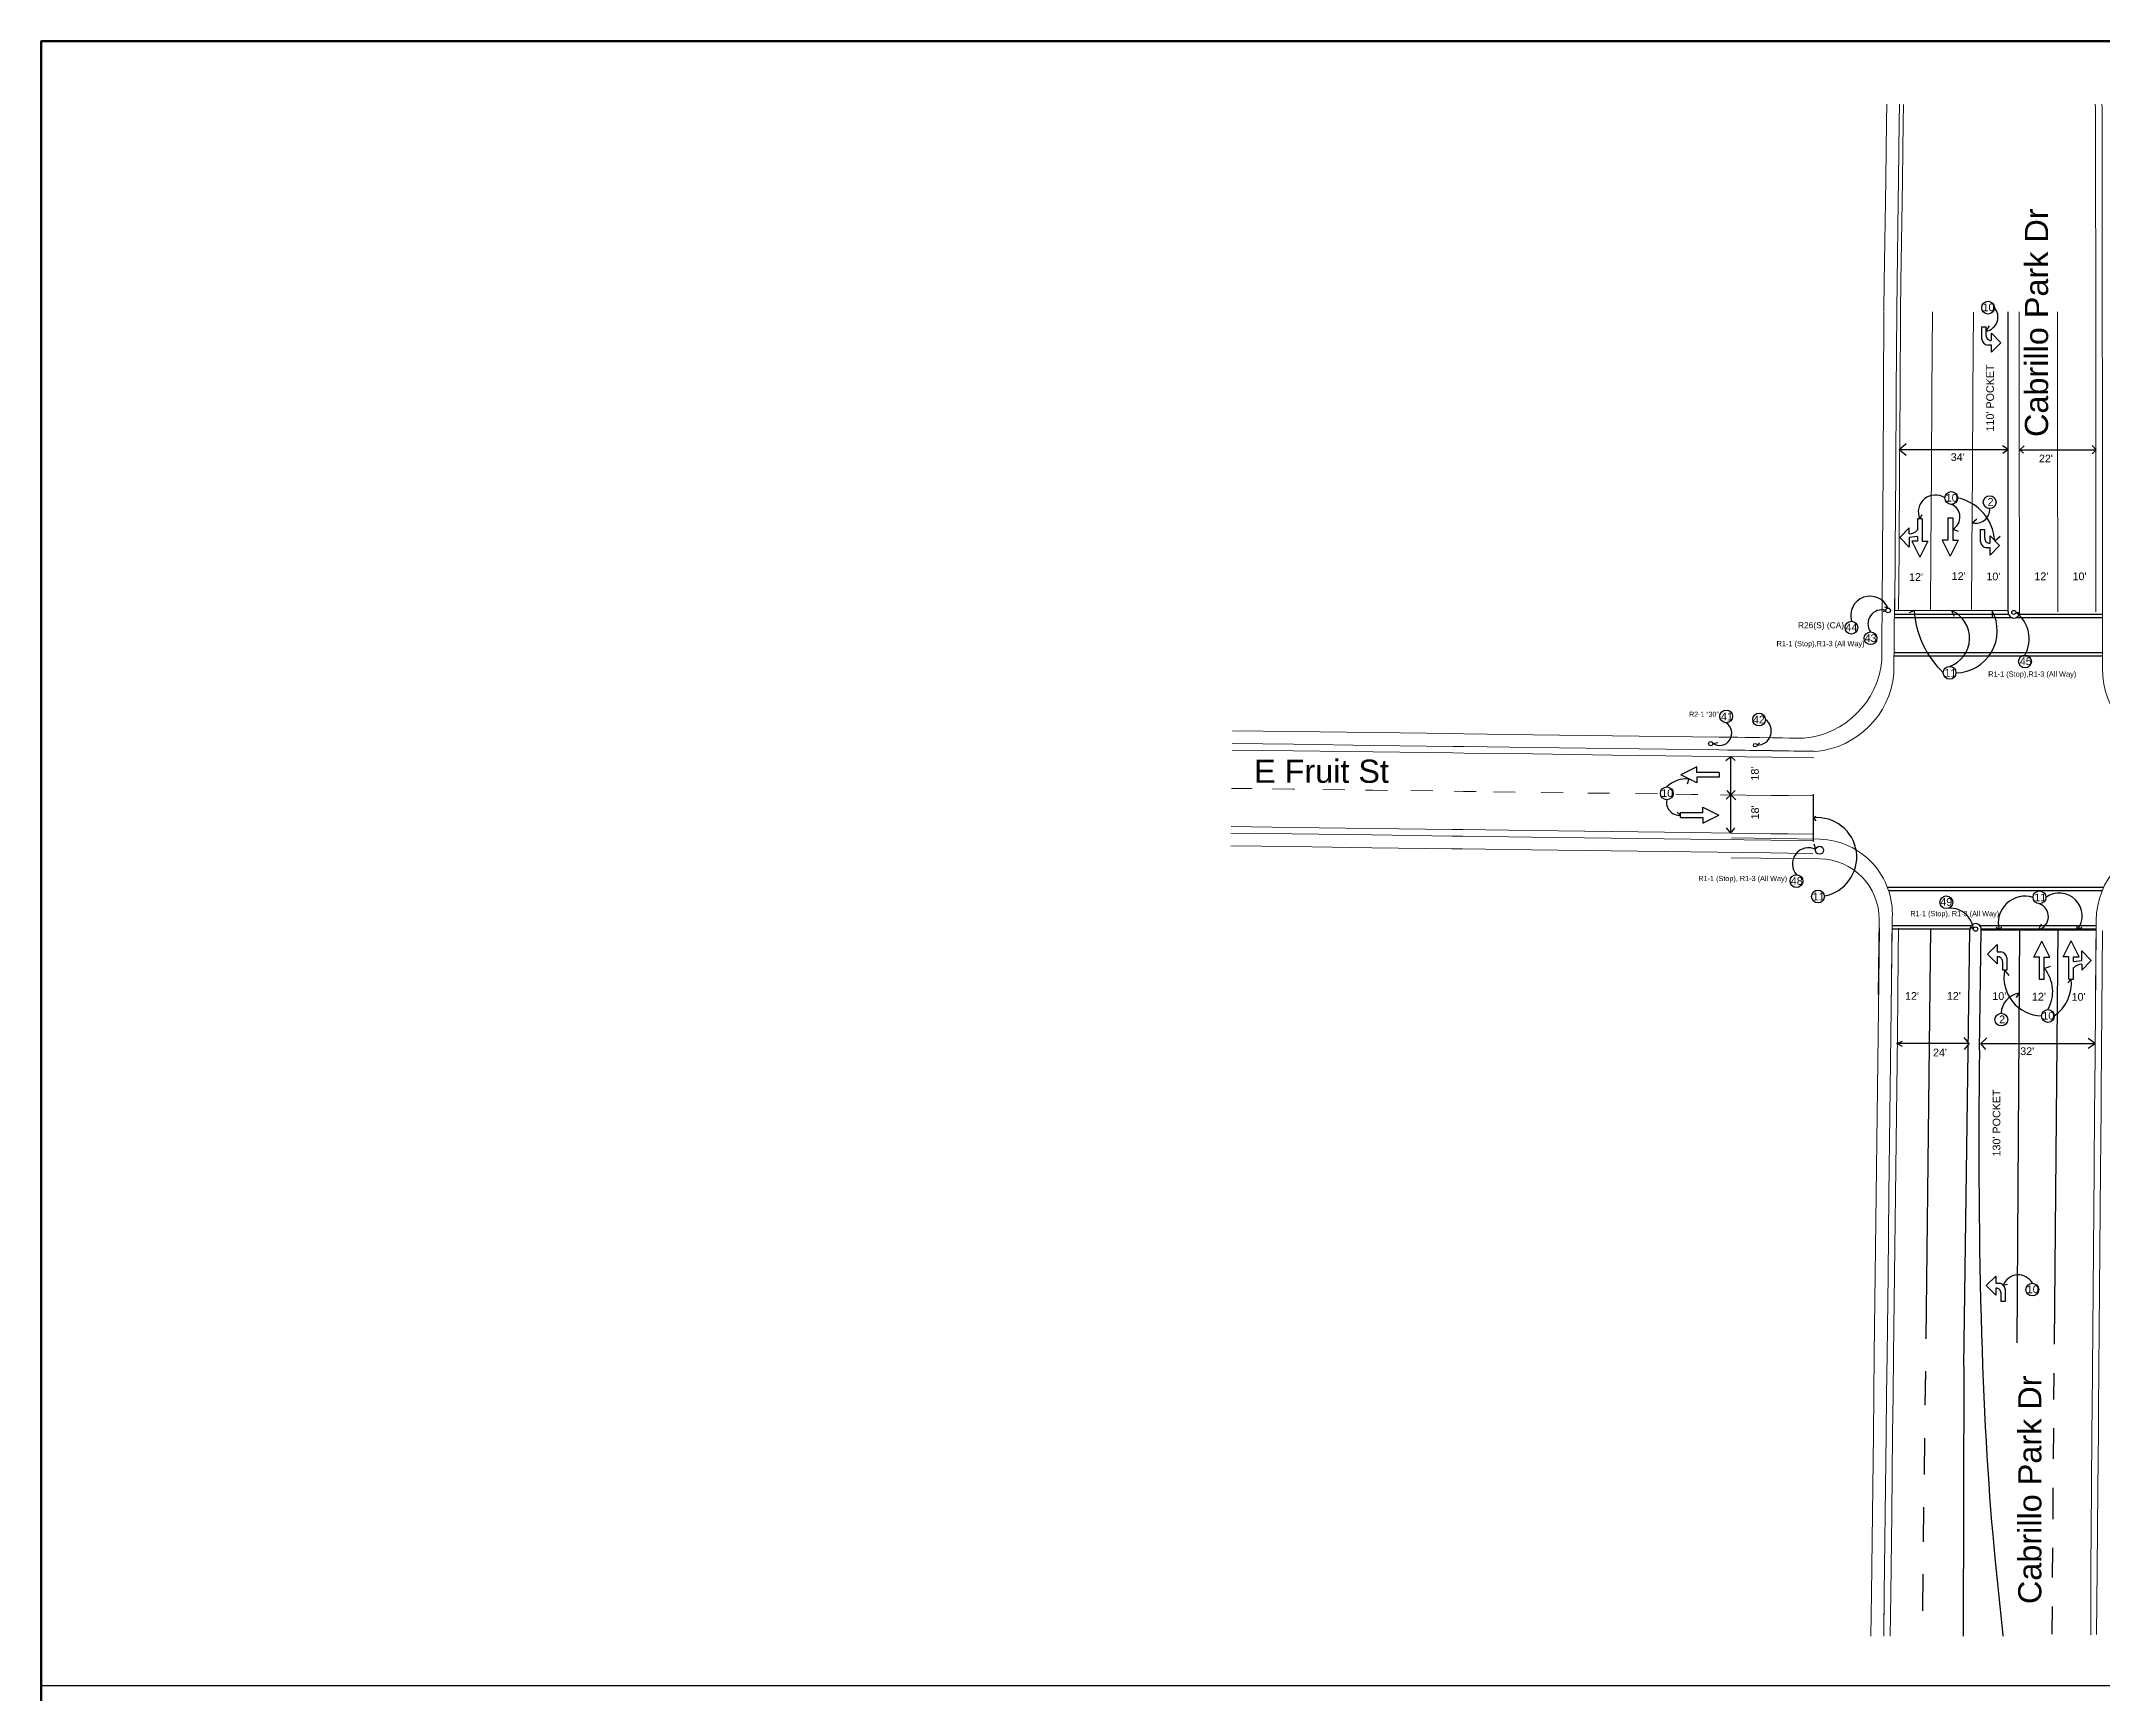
# Paper-space layout 'Layout1' of a CAD drawing. Header units: inches. Extents: x 0 to 35.9, y 0 to 23.6.
# Drawn here: x 0.02 to 18.11, y 9.11 to 23.61 of the extents above; entities that cross this region are included whole.
import ezdxf

# ---------------------------------------------------------------- set-up
doc = ezdxf.new("R2010")
doc.units = ezdxf.units.IN
doc.header["$MEASUREMENT"] = 0
doc.layers.get('0').update_dxf_attribs({"lineweight": 30})
for name, color, linetype in [('BLOCK TEXT', 7, 'Continuous'), ('C-ROAD', 7, 'Continuous'), ('C-SIDEWALK-CURB', 92, 'Continuous'), ('SIDEWALK IN INTERSECTION', 50, 'Continuous'), ('STREET SIGNS', 7, 'Continuous')]:
    doc.layers.add(name, color=color, linetype=linetype)
doc.styles.get("Standard").update_dxf_attribs({"font": 'arial.ttf'})

# ---------------------------------------------------------------- blocks, each defined once
blk = doc.blocks.new('TITLEBLOCK ARCHD24X36')
blk.add_line((35.909, 9.514), (0.031, 9.514))
at = {"ltscale": 0.125}
blk.add_lwpolyline([(0.031, 23.944), (35.909, 23.944), (35.909, 9.514), (0.031, 9.514)], close=True, dxfattribs=at)
at = {"layer": 'BLOCK TEXT', "linetype": 'ByBlock', "lineweight": 100}
blk.add_lwpolyline([(0.031, 2.691), (0.031, 23.944), (35.909, 23.944), (35.909, 2.691)], close=True, dxfattribs=at)

psp = doc.layouts.get("Layout1")

# ---------------------------------------------------------------- linework, layer by layer
at = {"color": 7}
for p, q in [((17.091, 21.065), (17.119, 21.11)), ((16.508, 19.417), (16.529, 19.454)), ((16.797, 19.328), (16.845, 19.31)), ((17.167, 19.226), (17.214, 19.266)), ((16.23, 18.634), (16.201, 18.644)), ((14.691, 17.446), (14.735, 17.454)), ((15.08, 17.432), (15.1, 17.453)), ((14.481, 17.136), (14.466, 17.091)), ((14.408, 16.819), (14.38, 16.844)), ((17.253, 15.458), (17.29, 15.411)), ((17.601, 15.473), (17.655, 15.492)), ((17.837, 15.38), (17.807, 15.346)), ((17.241, 12.693), (17.278, 12.702))]:
    psp.add_line(p, q, dxfattribs=at)
for centre, radius in [((14.673, 17.445), 0.018), ((15.064, 17.432), 0.0156)]:
    psp.add_circle(centre, radius, dxfattribs=at)
for centre, radius, start, end in [((17.07, 21.188), 0.125, 279.4127, 41.689), ((16.645, 19.477), 0.15, 55.834, 203.6991), ((16.742, 19.433), 0.119, 297.5968, 68.7603), ((16.758, 19.2), 0.409, 3.6574, 78.358), ((16.072, 18.568), 0.171, 22.8046, 196.5), ((14.75, 17.537), 0.108, 237.0994, 57.0994), ((15.08, 17.557), 0.125, 270.0323, 53.2528), ((14.461, 16.892), 0.245, 85.3912, 134.9105), ((14.396, 16.929), 0.111, 167.2098, 276.1499), ((17.586, 15.395), 0.339, 169.3191, 268.4523), ((17.358, 15.27), 0.317, 330.2075, 39.929), ((17.484, 15.346), 0.355, 305.2326, 5.4425), ((17.373, 12.642), 0.142, 29.4274, 158.7056)]:
    psp.add_arc(centre, radius, start, end, dxfattribs=at)
at = {"layer": 'C-ROAD', "color": 7, "linetype": 'Continuous', "lineweight": 0, "elevation": -0.021, "flags": 128}
for points in [[(16.179, 18.833), (16.175, 18.177, -0.359934), (15.492, 17.493), (14.718, 17.504)], [(19.495, 17.375), (18.756, 17.375, -0.383996), (18.113, 18.105), (18.112, 18.924)], [(16.285, 18.717), (16.281, 18.06, -0.359934), (15.597, 17.377), (14.824, 17.387)], [(14.855, 16.618), (15.633, 16.607, -0.419018), (16.267, 15.916), (16.257, 15.111)], [(18.051, 15.252), (18.056, 15.895, -0.371801), (18.673, 16.589), (19.487, 16.589)], [(14.853, 16.444), (15.631, 16.434, -0.413843), (16.151, 15.901), (16.143, 15.243)]]:
    psp.add_lwpolyline(points, format="xyb", dxfattribs=at)
at = {"layer": 'C-SIDEWALK-CURB', "color": 7}
for p, q in [((17.285, 18.602, -0.046), (17.285, 21.234, -0.046)), ((16.326, 20.027, 3.893), (16.389, 20.079, -0.046)), ((16.326, 20.027, 3.893), (17.285, 20.027, 3.893)), ((16.326, 20.027, 3.893), (16.39, 19.976, -0.046)), ((17.285, 20.027, 3.893), (17.233, 20.058, -0.046)), ((17.285, 20.027, 3.893), (17.238, 19.99, -0.046)), ((17.385, 20.023, 3.939), (17.425, 20.058, 3.973)), ((17.385, 20.023, 3.939), (18.057, 20.023, 3.939)), ((17.385, 20.023, 3.939), (17.42, 19.994, -0.15)), ((18.057, 20.023, 3.939), (18.02, 20.062, 1.97)), ((18.057, 20.023, 3.939), (18.022, 19.988, 1.97)), ((16.968, 19.384), (17.01, 19.419)), ((16.21, 18.614), (16.186, 18.603)), ((17.286, 18.61, 4.27), (16.29, 18.614, 4.289)), ((16.459, 18.614), (16.416, 18.592)), ((16.788, 18.612, 4.279), (16.809, 18.563)), ((17.143, 18.61), (17.143, 18.547)), ((17.352, 18.597), (17.374, 18.597)), ((14.807, 17.296), (14.851, 17.332, 4.248)), ((14.851, 16.997, 4.248), (14.851, 17.332, 4.248)), ((14.851, 17.332, 4.248), (14.889, 17.296)), ((14.851, 16.997, 4.248), (14.817, 17.035)), ((14.851, 16.997, 4.248), (14.888, 17.034)), ((14.851, 16.997, 4.248), (14.81, 16.957, 8.895)), ((14.851, 16.66, 4.248), (14.851, 16.997, 4.248)), ((14.851, 16.997, 4.248), (14.895, 16.953, -2.884)), ((15.574, 16.586), (15.574, 17.002)), ((14.851, 16.66, 4.248), (14.812, 16.706)), ((14.851, 16.66, 4.248), (14.886, 16.706)), ((15.574, 16.794), (15.597, 16.81)), ((15.574, 16.794), (15.597, 16.768)), ((15.595, 16.517), (15.581, 16.562)), ((16.603, 15.822, 4.238), (16.56, 12.224, 4.223)), ((16.896, 11.982, 8.266), (16.949, 15.813, 8.27)), ((16.979, 15.818), (16.956, 15.833)), ((17.032, 14.755, 8.29), (17.047, 15.813, 8.291)), ((17.047, 15.813, 4.248), (18.055, 15.813, 4.248)), ((17.204, 15.813), (17.179, 15.833)), ((17.204, 15.813), (17.228, 15.839)), ((17.383, 15.813, 4.254), (17.36, 12.189, 4.22)), ((17.551, 15.813), (17.578, 15.864)), ((17.719, 15.813, 4.243), (17.687, 12.189, 4.22)), ((17.894, 15.813), (17.886, 15.853)), ((17.894, 15.813), (17.933, 15.836)), ((17.377, 15.255), (17.353, 15.219)), ((16.943, 14.813), (16.898, 14.866, -3.934)), ((17.043, 14.813), (17.097, 14.864, 4.696)), ((18.048, 14.813), (17.985, 14.858)), ((16.308, 14.813), (16.357, 14.835, -3.934)), ((16.943, 14.813), (16.308, 14.813)), ((16.357, 14.787, -3.934), (16.308, 14.813)), ((16.943, 14.813), (16.899, 14.763, -3.934)), ((17.043, 14.813), (18.048, 14.813)), ((17.087, 14.763, 4.696), (17.043, 14.813)), ((17.986, 14.774), (18.048, 14.813)), ((17.687, 12.189, 4.22), (17.687, 12.175, 4.22)), ((16.896, 11.982, 8.266), (16.89, 9.614, 4.702)), ((16.557, 11.938, 4.221), (16.553, 11.64, 4.216)), ((17.685, 11.921, 4.213), (17.683, 11.691, 4.206)), ((17.681, 11.438, 4.199), (17.679, 11.169, 4.191)), ((16.55, 11.353, 4.211), (16.546, 11.034, 4.206)), ((17.677, 10.915, 4.184), (17.675, 10.642, 4.176)), ((16.542, 10.747, 4.201), (16.539, 10.443, 4.195)), ((17.673, 10.389, 4.169), (17.671, 10.128, 4.162)), ((16.535, 10.157, 4.191), (16.532, 9.838, 4.185)), ((17.168, 10.301, 6.089), (17.238, 9.622, 5.202)), ((17.669, 9.874, 4.154), (17.667, 9.632, 4.147))]:
    psp.add_line(p, q, dxfattribs=at)
at = {"layer": 'C-SIDEWALK-CURB', "color": 7, "linetype": 'Continuous', "lineweight": 0}
for p, q in [((10.468, 17.053, 4.247), (10.649, 17.051, 4.248)), ((11.268, 17.043, 4.25), (11.461, 17.04, 4.251)), ((12.042, 17.033, 4.253), (12.235, 17.03, 4.254)), ((12.766, 17.023, 4.255), (12.958, 17.021, 4.255)), ((13.185, 17.018, 4.255), (13.378, 17.015, 4.255)), ((13.594, 17.012, 4.255), (13.786, 17.01, 4.255)), ((14.013, 17.007, 4.255), (14.206, 17.004, 4.255))]:
    psp.add_line(p, q, dxfattribs=at)
at = {"layer": 'C-SIDEWALK-CURB', "color": 7, "linetype": 'Continuous', "lineweight": 0, "extrusion": (-0.999903, 0.013926, 6.52905e-11), "elevation": -15.896, "flags": 128}
psp.add_lwpolyline([(-23.279, 4.314), (-23.125, 4.313), (-22.621, 4.31), (-22.425, 4.307), (-21.725, 4.296), (-21.465, 4.293)], dxfattribs=at)
at = {"layer": 'C-SIDEWALK-CURB', "color": 7, "linetype": 'Continuous', "lineweight": 0, "extrusion": (-0.999903, 0.013926, 6.65599e-11), "elevation": -16.008, "flags": 128}
psp.add_lwpolyline([(-23.281, 4.314), (-23.125, 4.313), (-22.621, 4.31), (-22.425, 4.307), (-21.725, 4.296), (-21.465, 4.293)], dxfattribs=at)
at = {"layer": 'C-SIDEWALK-CURB', "color": 7, "linetype": 'Continuous', "lineweight": 0, "extrusion": (-0.999903, 0.013926, 6.62427e-11), "elevation": -16.042, "flags": 128}
psp.add_lwpolyline([(-23.278, 4.314), (-23.122, 4.313), (-22.618, 4.31), (-22.422, 4.307), (-21.722, 4.297), (-21.462, 4.293)], dxfattribs=at)
at = {"layer": 'C-SIDEWALK-CURB', "color": 7, "linetype": 'Continuous', "lineweight": 0, "extrusion": (-0.006968, -0.001478, 0.999975), "flags": 128}
for points, elevation in [([(16.223, 21.244), (16.219, 20.544), (16.215, 19.844), (16.21, 19.144), (16.207, 18.621)], 4.148), ([(16.335, 21.243), (16.331, 20.543), (16.327, 19.843), (16.322, 19.143), (16.319, 18.62)], 4.147), ([(16.368, 21.242), (16.364, 20.542), (16.36, 19.842), (16.356, 19.142), (16.352, 18.62)], 4.129), ([(17.008, 21.238), (17.004, 20.538), (17, 19.838), (16.995, 19.138), (16.992, 18.616)], 4.124)]:
    psp.add_lwpolyline(points, dxfattribs=dict(at, elevation=elevation))
at = {"layer": 'C-SIDEWALK-CURB', "color": 7, "linetype": 'Continuous', "lineweight": 0, "extrusion": (-0.007034, -0.001478, 0.999974), "elevation": 4.093, "flags": 128}
psp.add_lwpolyline([(16.648, 21.24), (16.644, 20.54), (16.64, 19.84), (16.636, 19.14), (16.632, 18.618)], dxfattribs=at)
at = {"layer": 'C-SIDEWALK-CURB', "color": 7, "linetype": 'Continuous', "lineweight": 0, "flags": 128}
for points, elevation in [([(17.383, 18.602), (17.383, 19.082), (17.382, 19.782), (17.382, 20.482), (17.381, 21.182), (17.381, 21.234)], -0.046), ([(17.719, 18.602), (17.719, 19.082), (17.718, 19.782), (17.718, 20.482), (17.717, 21.182), (17.717, 21.234)], -0.04), ([(17.719, 18.602), (17.719, 19.082), (17.718, 19.782), (17.718, 20.482), (17.717, 21.182), (17.717, 21.234)], -0.04), ([(14.367, 17.002), (14.505, 17), (14.56, 17)], 4.255), ([(14.759, 16.997), (15.205, 16.991), (15.357, 16.989), (15.575, 16.986)], 4.255)]:
    psp.add_lwpolyline(points, dxfattribs=dict(at, elevation=elevation))
at = {"layer": 'C-SIDEWALK-CURB', "color": 7, "linetype": 'Continuous', "lineweight": 0, "extrusion": (-0.01318, -0.999913, 3.04025e-09), "elevation": -17.695, "flags": 128}
psp.add_lwpolyline([(10.242, 4.278), (10.78, 4.28), (11.48, 4.282), (12.18, 4.285), (12.277, 4.285), (12.88, 4.285), (13.58, 4.285), (14.28, 4.285), (14.98, 4.285), (15.132, 4.285), (15.256, 4.285)], dxfattribs=at)
at = {"layer": 'C-SIDEWALK-CURB', "color": 7, "linetype": 'Continuous', "lineweight": 0, "extrusion": (-0.01318, -0.999913, 2.60365e-09), "flags": 128}
for points, elevation in [([(10.242, 4.241), (10.78, 4.243), (11.48, 4.245), (12.18, 4.248), (12.277, 4.248), (12.88, 4.248), (13.58, 4.248), (14.28, 4.248), (14.98, 4.248), (15.132, 4.248), (15.35, 4.248)], -17.526), ([(10.242, 4.259), (10.78, 4.261), (11.48, 4.264), (12.18, 4.267), (12.277, 4.267), (12.88, 4.267), (13.58, 4.267), (14.28, 4.267), (14.98, 4.267), (15.132, 4.267), (15.35, 4.267)], -17.526), ([(10.242, 4.278), (10.78, 4.28), (11.48, 4.282), (12.18, 4.285), (12.277, 4.285), (12.88, 4.285), (13.58, 4.285), (14.28, 4.285), (14.98, 4.285), (15.132, 4.285), (15.35, 4.285)], -17.583), ([(10.242, 4.241), (10.78, 4.243), (11.48, 4.245), (12.18, 4.248), (12.277, 4.248), (12.88, 4.248), (13.58, 4.248), (14.28, 4.248), (14.98, 4.248), (15.132, 4.248), (15.35, 4.248)], -16.854), ([(10.242, 4.278), (10.78, 4.28), (11.48, 4.282), (12.18, 4.285), (12.277, 4.285), (12.88, 4.285), (13.58, 4.285), (14.28, 4.285), (14.98, 4.285), (15.132, 4.285), (15.35, 4.285)], -16.685)]:
    psp.add_lwpolyline(points, dxfattribs=dict(at, elevation=elevation))
at = {"layer": 'C-SIDEWALK-CURB', "color": 7, "linetype": 'Continuous', "lineweight": 0, "extrusion": (-0.003678, 0.000125101, 0.999993), "elevation": 4.211, "flags": 128}
psp.add_lwpolyline([(10.843, 17.048), (11.021, 17.046), (11.036, 17.046)], dxfattribs=at)
at = {"layer": 'C-SIDEWALK-CURB', "color": 7, "linetype": 'Continuous', "lineweight": 0, "extrusion": (-0.003679, 7.7984e-05, 0.999993), "elevation": 4.21, "flags": 128}
psp.add_lwpolyline([(11.659, 17.038), (11.721, 17.037), (11.852, 17.035)], dxfattribs=at)
at = {"layer": 'C-SIDEWALK-CURB', "color": 7, "linetype": 'Continuous', "lineweight": 0, "extrusion": (-0.01318, -0.999913, 5.08348e-08), "elevation": -17.19, "flags": 128}
psp.add_lwpolyline([(12.196, 4.255), (12.277, 4.255), (12.389, 4.255)], dxfattribs=at)
at = {"layer": 'C-SIDEWALK-CURB', "color": 7, "linetype": 'Continuous', "lineweight": 0, "extrusion": (0.013163, 0.999904, 0.004402), "elevation": 16.815, "flags": 128}
psp.add_lwpolyline([(-10.242, 4.204), (-10.78, 4.206), (-11.48, 4.208), (-12.18, 4.211), (-12.277, 4.211), (-12.88, 4.211), (-13.58, 4.211), (-14.28, 4.211), (-14.98, 4.211), (-15.132, 4.211), (-15.354, 4.211)], dxfattribs=at)
at = {"layer": 'C-SIDEWALK-CURB', "color": 7, "linetype": 'Continuous', "lineweight": 0, "extrusion": (0.013166, 0.999906, 0.003792), "elevation": 16.87, "flags": 128}
psp.add_lwpolyline([(-10.242, 4.195), (-10.78, 4.197), (-11.48, 4.2), (-12.18, 4.203), (-12.277, 4.203), (-12.88, 4.203), (-13.58, 4.203), (-14.28, 4.203), (-14.98, 4.203), (-15.132, 4.203), (-15.353, 4.203)], dxfattribs=at)
at = {"layer": 'C-SIDEWALK-CURB', "color": 7, "linetype": 'Continuous', "lineweight": 0, "extrusion": (0.999929, -0.011916, 2.57504e-11), "elevation": 15.964, "flags": 128}
psp.add_lwpolyline([(16.02, 4.268), (15.779, 4.267), (15.079, 4.264), (14.379, 4.262), (13.679, 4.259), (12.979, 4.256), (12.279, 4.253), (11.922, 4.252), (11.579, 4.245), (10.879, 4.233), (10.179, 4.22), (9.804, 4.214), (9.804, 4.214), (9.804, 4.214), (9.804, 4.214), (9.804, 4.214), (9.804, 4.214), (9.804, 4.214), (9.804, 4.214)], dxfattribs=at)
at = {"layer": 'C-SIDEWALK-CURB', "color": 7, "linetype": 'Continuous', "lineweight": 0, "extrusion": (0.999929, -0.011916, 2.57623e-11), "elevation": 16.076, "flags": 128}
psp.add_lwpolyline([(16.02, 4.268), (15.779, 4.267), (15.079, 4.264), (14.379, 4.262), (13.679, 4.259), (12.979, 4.256), (12.279, 4.253), (11.922, 4.252), (11.579, 4.245), (10.879, 4.233), (10.179, 4.22), (9.806, 4.211), (10.004, 4.217), (9.829, 4.214), (9.829, 4.214), (9.829, 4.214), (9.829, 4.214), (9.829, 4.214), (9.829, 4.214)], dxfattribs=at)
at = {"layer": 'C-SIDEWALK-CURB', "color": 7, "linetype": 'Continuous', "lineweight": 0, "extrusion": (0.999929, -0.011916, 2.57295e-11), "elevation": 16.133, "flags": 128}
psp.add_lwpolyline([(16.02, 4.25), (15.779, 4.249), (15.079, 4.246), (14.379, 4.243), (13.679, 4.24), (12.979, 4.237), (12.279, 4.235), (11.922, 4.233), (11.579, 4.227), (10.879, 4.214), (10.179, 4.202), (9.807, 0), (9.807, 0), (9.829, 4.195), (9.829, 4.195), (9.829, 4.195), (9.829, 4.195), (9.829, 4.195), (9.829, 4.195)], dxfattribs=at)
at = {"layer": 'C-SIDEWALK-CURB', "color": 7, "linetype": 'Continuous', "lineweight": 0, "extrusion": (-0.999965, 0.008415, 2.16065e-10), "flags": 128}
for points, elevation in [([(-9.777, 31164119.806), (-9.777, 31164119.806), (-10.356, 4.196), (-11.056, 4.2), (-11.568, 4.203), (-11.756, 4.205), (-12.456, 4.213), (-13.156, 4.221), (-13.856, 4.229), (-14.393, 4.235), (-14.556, 4.237), (-15.256, 4.246), (-15.956, 4.255)], -17.922), ([(-9.78, 0), (-9.78, 0), (-10.356, 4.215), (-11.056, 4.219), (-11.568, 4.221), (-11.756, 4.223), (-12.456, 4.231), (-13.156, 4.239), (-13.856, 4.247), (-14.393, 4.253), (-14.556, 4.255), (-15.256, 4.264), (-15.956, 4.273)], -17.979)]:
    psp.add_lwpolyline(points, dxfattribs=dict(at, elevation=elevation))
at = {"layer": 'C-SIDEWALK-CURB', "color": 7, "linetype": 'Continuous', "lineweight": 0}
for points in [[(18.055, 18.602, -0.046), (18.055, 19.082, -0.046), (18.054, 19.782, -0.046), (18.054, 20.482, -0.046), (18.053, 21.182, -0.046), (18.053, 21.882, -0.046), (18.052, 22.049, 4.258), (18.052, 22.582, 4.263), (18.052, 23.024, 4.267), (18.048, 23.055, 4.267)], [(18.055, 18.602, -0.028), (18.055, 19.082, -0.028), (18.054, 19.782, -0.028), (18.054, 20.482, -0.028), (18.053, 21.182, -0.028), (18.053, 21.882, -0.028), (18.052, 22.049, 4.277), (18.052, 22.582, 4.282), (18.052, 23.024, 4.286), (18.048, 23.055, 4.286)], [(18.112, 18.602, -0.009), (18.112, 19.082, -0.009), (18.111, 19.782, -0.009), (18.111, 20.482, -0.009), (18.11, 21.182, -0.009), (18.11, 21.882, -0.009), (18.11, 22.049, 4.296), (18.109, 22.582, 4.3), (18.109, 23.028, 4.304), (18.106, 23.055, 4.305)]]:
    psp.add_polyline3d(points, dxfattribs=at)
at = {"layer": 'C-SIDEWALK-CURB', "color": 7}
for centre, radius in [((17.108, 21.271), 0.056), ((16.785, 19.601), 0.056), ((17.122, 19.564), 0.056), ((15.908, 18.463), 0.056), ((16.23, 18.614), 0.0201), ((17.334, 18.597, -0.046), 0.0179), ((16.076, 18.37), 0.056), ((16.77, 18.067), 0.056), ((17.432, 18.166), 0.056), ((14.809, 17.684), 0.056), ((15.098, 17.657), 0.056), ((14.288, 17.009), 0.056), ((15.629, 16.51), 0.0348), ((15.426, 16.239), 0.056), ((15.615, 16.104), 0.056), ((16.741, 16.054, -8.27), 0.056), ((17.559, 16.097), 0.056), ((16.998, 15.818, 8.27), 0.0187), ((17.224, 15.024), 0.056), ((17.633, 15.056), 0.056), ((17.496, 12.655), 0.056)]:
    psp.add_circle(centre, radius, dxfattribs=at)
for centre, radius, start, end in [((17.002, 19.499), 0.12, 253.6176, 4.3531), ((16.175, 18.497), 0.122, 73.3902, 215.8653), ((17.283, 18.665), 0.825, 183.561, 226.4691), ((16.682, 18.371), 0.263, 289.6554, 66.1987), ((16.821, 18.434), 0.367, 270.8278, 28.6736), ((17.334, 18.597, -0.046), 0.0493, 174.0758, 5.7274), ((17.181, 18.365), 0.288, 330.429, 53.6925), ((15.609, 16.45), 0.346, 280.0514, 95.8851), ((15.532, 16.39), 0.142, 63.3719, 222.1603), ((17.433, 15.871), 0.236, 72.6913, 194.2778), ((17.733, 15.934), 0.201, 322.9292, 125.9421), ((16.775, 15.795, -16.54), 0.206, 6.4068, 99.5591), ((17.517, 15.928), 0.12, 286.744, 69.2488), ((16.998, 15.818, 8.27), 0.0493, 354.0758, 185.7274), ((17.406, 15.074), 0.183, 99.1562, 178.1541)]:
    psp.add_arc(centre, radius, start, end, dxfattribs=at)
at = {"layer": 'C-SIDEWALK-CURB', "color": 7, "extrusion": (0.995886, -0.013888, 0.08954)}
psp.add_arc((14.996, 1.15, 17.5), 5.6, 90.0565, 142.7415, dxfattribs=at)
at = {"layer": 'C-SIDEWALK-CURB', "color": 7, "extrusion": (0.997533, 0.013203, 0.068948)}
psp.add_arc((7.168, 5.692, 17.682), 2.8, 322.341, 322.6181, dxfattribs=at)
at = {"layer": 'C-SIDEWALK-CURB', "color": 7}
psp.add_point((14.851, 16.997, 4.248), dxfattribs=at)
at = {"layer": 'SIDEWALK IN INTERSECTION', "color": 7}
for p, q in [((17.288, 18.578, 8.27), (16.284, 18.578, 8.27)), ((17.318, 18.55, 8.27), (16.284, 18.55, 8.27)), ((18.112, 18.55, 8.27), (17.35, 18.55, 8.27)), ((18.112, 18.578, 8.27), (17.375, 18.578, 8.27)), ((18.112, 18.242, 8.27), (16.282, 18.242, 8.27)), ((18.112, 18.214, 8.27), (16.282, 18.214, 8.27)), ((18.121, 16.182, 8.27), (16.225, 16.182, 8.27)), ((18.109, 16.154, 8.27), (16.235, 16.154, 8.27)), ((16.957, 15.846, 8.27), (16.266, 15.846, 8.27)), ((16.949, 15.818, 8.27), (16.266, 15.818, 8.27)), ((18.056, 15.846, 8.27), (17.039, 15.846, 8.27)), ((18.055, 15.818, 8.27), (17.047, 15.818, 8.27))]:
    psp.add_line(p, q, dxfattribs=at)
at = {"layer": 'STREET SIGNS', "color": 7}
for p, q in [((17.053, 21.103), (17.091, 21.103)), ((17.053, 20.993), (17.053, 21.103)), ((17.091, 21.027), (17.091, 21.103)), ((17.221, 20.963), (17.137, 21.047)), ((17.137, 20.984), (17.137, 21.047)), ((17.137, 20.942), (17.105, 20.942)), ((17.137, 20.984), (17.136, 20.984)), ((17.137, 20.879), (17.221, 20.963)), ((17.137, 20.879), (17.137, 20.942)), ((16.529, 19.417), (16.487, 19.417)), ((16.487, 19.417), (16.487, 19.317)), ((16.487, 19.417), (16.487, 19.317)), ((16.529, 19.417), (16.529, 19.221)), ((16.755, 19.426), (16.755, 19.23)), ((16.755, 19.426), (16.797, 19.426)), ((16.797, 19.426), (16.797, 19.23)), ((16.332, 19.254), (16.416, 19.338)), ((16.416, 19.17), (16.332, 19.254)), ((16.416, 19.286), (16.416, 19.338)), ((16.487, 19.263), (16.416, 19.254)), ((16.416, 19.254), (16.416, 19.17)), ((16.487, 19.221), (16.438, 19.221)), ((16.438, 19.221), (16.508, 19.081)), ((16.487, 19.263), (16.487, 19.221)), ((16.578, 19.221), (16.508, 19.081)), ((16.529, 19.221), (16.578, 19.221)), ((16.755, 19.23), (16.706, 19.23)), ((16.706, 19.23), (16.776, 19.09)), ((16.846, 19.23), (16.776, 19.09)), ((16.797, 19.23), (16.846, 19.23)), ((17.041, 19.324), (17.078, 19.324)), ((17.041, 19.215), (17.041, 19.324)), ((17.078, 19.248), (17.078, 19.324)), ((17.125, 19.205), (17.124, 19.205)), ((17.209, 19.184), (17.125, 19.268)), ((17.125, 19.205), (17.125, 19.268)), ((17.125, 19.1), (17.209, 19.184)), ((17.125, 19.163), (17.092, 19.163)), ((17.125, 19.1), (17.125, 19.163)), ((14.551, 17.241), (14.411, 17.171)), ((14.551, 17.192), (14.551, 17.241)), ((14.747, 17.192), (14.551, 17.192)), ((14.747, 17.192), (14.747, 17.15)), ((14.551, 17.101), (14.411, 17.171)), ((14.551, 17.15), (14.551, 17.101)), ((14.747, 17.15), (14.551, 17.15)), ((14.408, 16.798), (14.408, 16.84)), ((14.408, 16.84), (14.604, 16.84)), ((14.604, 16.84), (14.604, 16.889)), ((14.604, 16.889), (14.744, 16.819)), ((14.408, 16.798), (14.604, 16.798)), ((14.604, 16.749), (14.744, 16.819)), ((14.604, 16.798), (14.604, 16.749)), ((17.188, 15.682), (17.104, 15.598)), ((17.104, 15.598), (17.188, 15.514)), ((17.188, 15.682), (17.188, 15.619)), ((17.188, 15.619), (17.22, 15.619)), ((17.188, 15.577), (17.188, 15.514)), ((17.188, 15.577), (17.189, 15.577)), ((17.272, 15.567), (17.272, 15.458)), ((17.51, 15.571), (17.58, 15.711)), ((17.559, 15.571), (17.51, 15.571)), ((17.559, 15.375), (17.559, 15.571)), ((17.65, 15.571), (17.58, 15.711)), ((17.601, 15.571), (17.65, 15.571)), ((17.601, 15.375), (17.601, 15.571)), ((17.767, 15.576), (17.837, 15.716)), ((17.816, 15.576), (17.767, 15.576)), ((17.816, 15.38), (17.816, 15.576)), ((17.907, 15.576), (17.837, 15.716)), ((17.858, 15.576), (17.907, 15.576)), ((17.858, 15.534), (17.858, 15.576)), ((17.93, 15.542), (17.93, 15.626)), ((17.93, 15.626), (18.014, 15.542)), ((17.235, 15.533), (17.235, 15.458)), ((17.272, 15.458), (17.235, 15.458)), ((17.858, 15.534), (17.93, 15.542)), ((17.858, 15.38), (17.858, 15.48)), ((17.858, 15.38), (17.858, 15.48)), ((18.014, 15.542), (17.93, 15.458)), ((17.93, 15.511), (17.93, 15.458)), ((17.601, 15.375), (17.559, 15.375)), ((17.816, 15.38), (17.858, 15.38)), ((17.175, 12.774), (17.091, 12.69)), ((17.091, 12.69), (17.175, 12.606)), ((17.175, 12.774), (17.175, 12.711)), ((17.175, 12.711), (17.207, 12.711)), ((17.175, 12.669), (17.175, 12.606)), ((17.175, 12.669), (17.176, 12.669)), ((17.221, 12.625), (17.221, 12.55)), ((17.259, 12.55), (17.221, 12.55)), ((17.259, 12.659), (17.259, 12.55))]:
    psp.add_line(p, q, dxfattribs=at)
for centre, radius, start, end in [((17.115, 21.004), 0.0628, 189.372, 260.6298), ((17.134, 21.027), 0.0436, 180, 272.5066), ((16.413, 19.387), 0.101, 271.1927, 316.2918), ((17.103, 19.225), 0.0628, 189.372, 260.6298), ((17.122, 19.248), 0.0436, 180, 272.5066), ((17.191, 15.533), 0.0436, 0, 92.5066), ((17.21, 15.557), 0.0628, 9.372, 80.6298), ((17.932, 15.409), 0.101, 91.1927, 136.2918), ((17.178, 12.625), 0.0436, 0, 92.5066), ((17.197, 12.649), 0.0628, 9.372, 80.6298)]:
    psp.add_arc(centre, radius, start, end, dxfattribs=at)

# ---------------------------------------------------------------- block references
psp.add_blockref('TITLEBLOCK ARCHD24X36', (-0.011, -0.335))

# ---------------------------------------------------------------- texts
at = {"color": 7, "linetype": 'Continuous', "attachment_point": 1}
for s, insert, char_height, width in [('R26(S) (CA)\\P', (15.439, 18.511, 0), 0.05269, 0.4168), ('R1-1 (Stop),R1-3 (All Way)', (15.251, 18.346, 0), 0.04632, 0.86311), ('R1-1 (Stop),R1-3 (All Way)', (17.109, 18.079, 0), 0.04632, 0.86311), ('R2-1 “30” \\P', (14.484, 17.725, 0), 0.0439, 0.2647), ('R1-1 (Stop), R1-3 (All Way)', (14.564, 16.285, 0), 0.04566, 0.85076), ('R1-1 (Stop), R1-3 (All Way)', (16.425, 15.977, 0), 0.04566, 0.85076)]:
    psp.add_mtext(s, dxfattribs=dict(at, insert=insert, char_height=char_height, width=width))
at = {"layer": 'C-SIDEWALK-CURB', "color": 7, "linetype": 'Continuous', "attachment_point": 1, "rotation": 90}
for s, insert, char_height, width in [('Cabrillo Park Dr', (17.431, 20.136, 0), 0.20345, 29.49739), ("110' POCKET", (17.092, 20.184, 0), 0.06738, 9.77003), ("18'", (15.027, 17.121, 0), 0.0674, 9.77003), ("18'", (15.029, 16.78, 0), 0.0674, 9.77003), ("130' POCKET", (17.148, 13.823, 0), 0.06738, 9.77003), ('Cabrillo Park Dr', (17.372, 9.896, 0), 0.20345, 29.49739)]:
    psp.add_mtext(s, dxfattribs=dict(at, insert=insert, char_height=char_height, width=width))
at = {"layer": 'C-SIDEWALK-CURB', "color": 7, "linetype": 'Continuous', "attachment_point": 1}
for s, insert, char_height, width in [('10', (17.059, 21.307, 0), 0.0674, 9.77003), ("34'", (16.78, 19.993, -0.046), 0.0674, 9.77003), ("22'", (17.554, 19.981, 0), 0.0674, 9.77003), ('10', (16.736, 19.636, 0), 0.0674, 9.77003), ('2', (17.103, 19.6, 0), 0.0674, 9.77003), ("12'", (16.414, 18.941, 4.27), 0.0674, 9.77003), ("12'", (16.788, 18.949, 4.27), 0.0674, 9.77003), ("10'", (17.093, 18.946, 0), 0.0674, 9.77003), ("12'", (17.514, 18.947, 0), 0.0674, 9.77003), ("10'", (17.849, 18.947, 0), 0.0674, 9.77003), ('44', (15.856, 18.499, 0), 0.0674, 9.77003), ('43', (16.024, 18.405, 0), 0.0674, 9.77003), ('11', (16.725, 18.1, 0), 0.0674, 9.77003), ('45', (17.386, 18.202, 0), 0.0674, 9.77003), ('41', (14.763, 17.717, 0), 0.0674, 9.77003), ('42', (15.044, 17.69, 0), 0.0674, 9.77003), ('E Fruit St', (10.665, 17.305, 0), 0.2034, 29.49739), ('10', (14.239, 17.045, 0), 0.0674, 9.77003), ('48', (15.376, 16.274, 0), 0.0674, 9.77003), ('11', (15.569, 16.137, 0), 0.0674, 9.77003), ('11', (17.514, 16.13, 0), 0.0674, 9.77003), ('49', (16.688, 16.09, -8.27), 0.0674, 9.77003), ("12'", (16.379, 15.265, 0), 0.0674, 9.77003), ("12'", (16.746, 15.266, 0), 0.0674, 9.77003), ("10'", (17.145, 15.264, 0), 0.0674, 9.77003), ("12'", (17.493, 15.259, 0), 0.0674, 9.77003), ("10'", (17.841, 15.257, 0), 0.0674, 9.77003), ('2', (17.205, 15.06, 0), 0.0674, 9.77003), ('10', (17.584, 15.092, 0), 0.0674, 9.77003), ("24'", (16.624, 14.769, -3.934), 0.0674, 9.77003), ("32'", (17.39, 14.781, -3.934), 0.0674, 9.77003), ('10', (17.447, 12.691, 0), 0.0674, 9.77003)]:
    psp.add_mtext(s, dxfattribs=dict(at, insert=insert, char_height=char_height, width=width))

doc.saveas('drawing.dxf')
